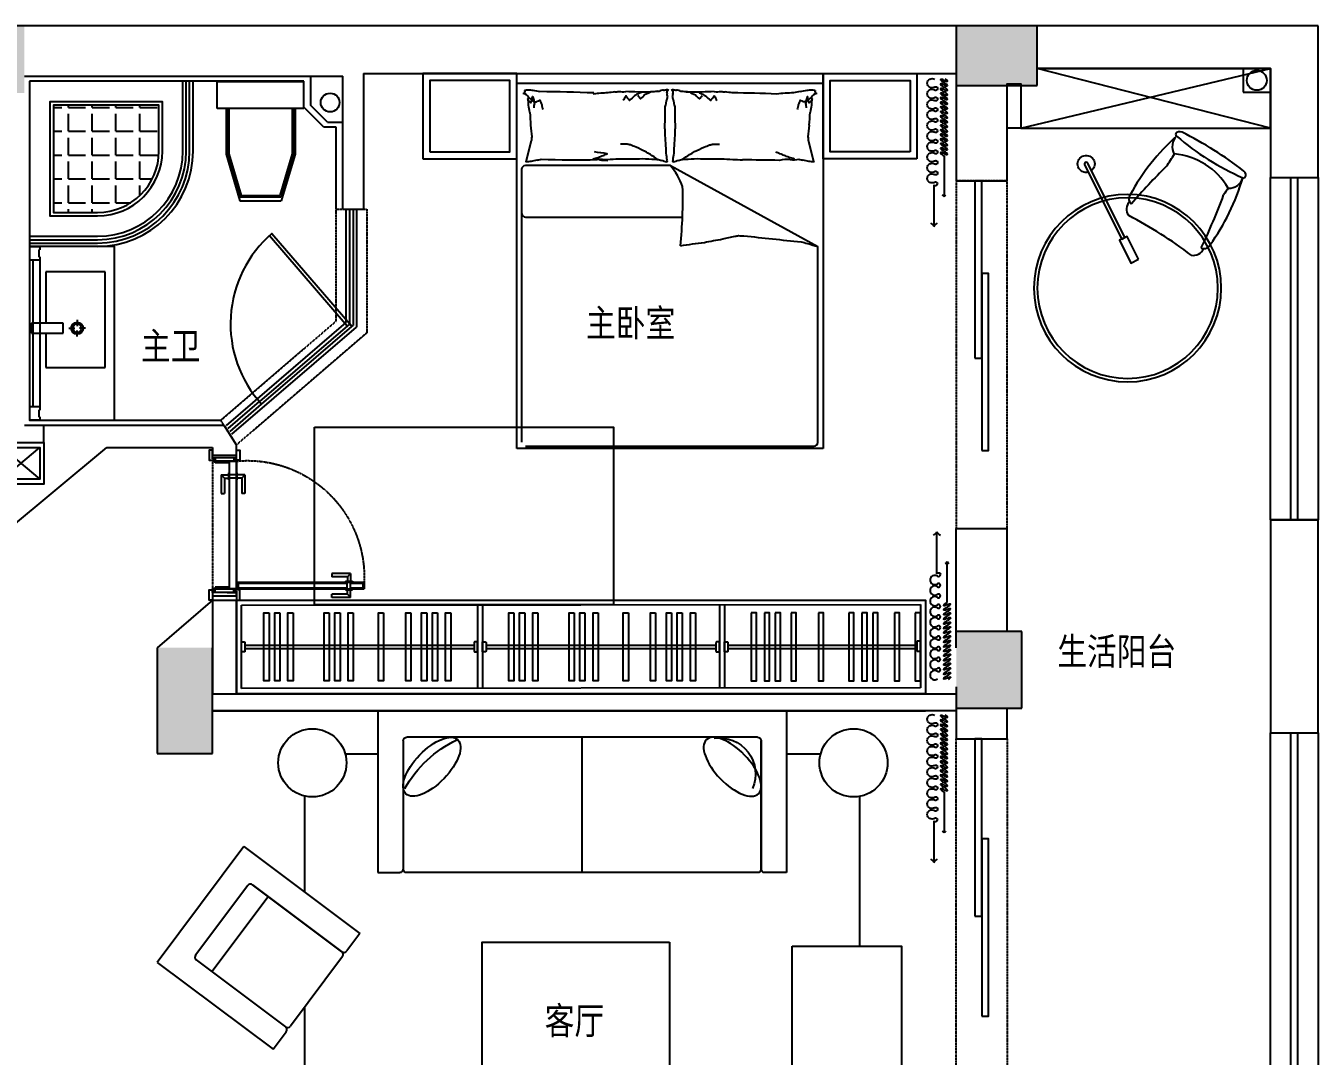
# Model space of a CAD drawing. Header units: millimetres. Extents: x 84840 to 206424, y -288515 to -124389.
# Drawn here: x 99320 to 106906, y -130436 to -124389 of the extents above; entities that cross this region are included whole.
import ezdxf
from ezdxf.lldxf.tags import DXFTag

# ---------------------------------------------------------------- set-up
doc = ezdxf.new("R2010")
doc.units = ezdxf.units.MM
doc.linetypes.add('DASHED2', pattern=[0.375, 0.25, -0.125])
doc.linetypes.add('HIDDEN', pattern=[0.375, 0.25, -0.125])
for name, color, linetype in [('8', 8, 'Continuous'), ('C-门套', 16, 'Continuous'), ('F-地坪3(地台)', 6, 'Continuous'), ('P-原墙线', 7, 'Continuous'), ('P-固定家具1(到顶)', 3, 'Continuous'), ('P-固定家具2(不到顶)', 2, 'Continuous'), ('P-完成面', 1, 'Continuous'), ('P-文字', 3, 'Continuous'), ('P-新墙线', 4, 'Continuous'), ('P-洁具', 3, 'Continuous'), ('P-活动家具', 3, 'Continuous'), ('P-窗', 3, 'Continuous'), ('P-门', 1, 'Continuous'), ('P-门套', 1, 'Continuous')]:
    doc.layers.add(name, color=color, linetype=linetype)
doc.styles.add('H1', font='SimSun.ttf')
tags = doc.linetypes.add('ACAD_ISO03W100', pattern=[30, 12, -18]).pattern_tags.tags
tags[6:7] = [DXFTag(74, 4), DXFTag(75, 0), DXFTag(340, '0'), DXFTag(46, 1.0), DXFTag(50, 0.0), DXFTag(44, 0.0), DXFTag(45, 0.0)]
tags[4:5] = [DXFTag(74, 4), DXFTag(75, 0), DXFTag(340, '0'), DXFTag(46, 1.0), DXFTag(50, 0.0), DXFTag(44, 0.0), DXFTag(45, 0.0)]

# ---------------------------------------------------------------- blocks, each defined once
blk = doc.blocks.new('A$C7EE014FC')
at = {"color": 252, "ltscale": 3}
for centre, radius, start, end in [((785.8, 1646.4), 679.6, 118.97694, 154.84408), ((371.4, 395.3), 212.6, 171.81466, 293.5953)]:
    blk.add_arc(centre, radius, start, end, dxfattribs=at)
at = {"color": 252, "ltscale": 3, "extrusion": (0, 0, -1)}
blk.add_ellipse((328.8, 2082.6), major_axis=(-158.5, -152.9), ratio=0.45088, start_param=-1.570796, end_param=4.712389, dxfattribs=at)
at = {"color": 252, "ltscale": 3}
blk.add_ellipse((328.8, 318.3), major_axis=(-158.5, 152.9), ratio=0.45088, start_param=-1.570796, end_param=4.712389, dxfattribs=at)
at = {"layer": 'P-活动家具'}
for p, q in [((0, 2400), (950.1, 2400)), ((0, 0), (0, 2400)), ((950.1, 2400), (950.1, 2271)), ((154.7, 170), (154.7, 2230)), ((175.2, 2250.5), (929.6, 2250.5)), ((950.1, 170), (950.1, 2230)), ((950.1, 1200), (154.7, 1200)), ((929.6, 149.5), (175.2, 149.5)), ((175.2, 149.5), (929.6, 149.5)), ((950.1, 0), (950.1, 129)), ((0, 0), (950.1, 0))]:
    blk.add_line(p, q, dxfattribs=at)
for centre, start, end in [((175.2, 2230), 90, 180.00317), ((929.6, 2271), 270, 0), ((929.6, 2230), 0, 90), ((175.2, 170), 179.99683, 270), ((929.6, 170), 270, 0), ((929.6, 129), 0, 90)]:
    blk.add_arc(centre, 20.5, start, end, dxfattribs=at)
blk = doc.blocks.new('A$C0F331B38')
at = {"layer": 'P-活动家具'}
for p, q in [((0, 850), (0, 721)), ((850.1, 850), (0, 850)), ((850.1, 0), (850.1, 850)), ((674.9, 700.5), (20.5, 700.5)), ((561.4, 700.5), (561.4, 149.5)), ((0, 170), (0, 680)), ((695.4, 170), (695.4, 680)), ((0, 0), (0, 129)), ((20.5, 149.5), (674.9, 149.5)), ((674.9, 149.5), (20.5, 149.5)), ((850.1, 0), (0, 0))]:
    blk.add_line(p, q, dxfattribs=at)
for centre, start, end in [((20.5, 721), 180, 270), ((20.5, 680), 90, 180), ((674.9, 680), 359.99683, 90), ((20.5, 170), 180, 270), ((674.9, 170), 270, 0.00317), ((20.5, 129), 90, 180)]:
    blk.add_arc(centre, 20.5, start, end, dxfattribs=at)
blk = doc.blocks.new('A$C22EE4B40')
at = {"layer": 'P-新墙线', "color": 252}
for points in [[(631.5, 234.9), (0, 234.9), (0, 3491.3), (1302.1, 3491.3)], [(1975.8, 3491.3), (2539.8, 3491.3)], [(2788.3, 3254.3), (2788.3, 3063.1)], [(2788.3, 663.1), (2788.3, 462.8)], [(809.4, 234.9), (631.5, 234.9)], [(2537.9, 234.9), (1659.4, 234.9)]]:
    blk.add_lwpolyline(points, dxfattribs=at)
at = {"layer": 'P-活动家具'}
for points in [[(1681.7, 1350.3), (731.7, 1350.3), (731.7, 2450.3), (1681.7, 2450.3)], [(1659.4, 629.8), (1659.4, -10.7), (809.4, -10.7), (809.4, 629.8)]]:
    blk.add_lwpolyline(points, close=True, dxfattribs=at)
for centre in [(2734.8, 3447), (2734.8, 270.1)]:
    blk.add_circle(centre, 200, dxfattribs=at)
at = {"rotation": 53.1708397505404}
blk.add_blockref('A$C0F331B38', (1733.7, 3168.1), dxfattribs=at)
at = {"layer": 'P-活动家具', "extrusion": (0, 0, -1), "zscale": -1}
blk.add_blockref('A$C7EE014FC', (-3040.4, 663.1), dxfattribs=at)
blk = doc.blocks.new('A$C3A1E34E2')
at = {"color": 0, "linetype": 'ByBlock'}
for p, q in [((899, 122), (1232, 122)), ((657, 37, 0), (1001, 37, 0))]:
    blk.add_line(p, q, dxfattribs=at)
for centre, start, end in [((1017, 69, 0), 206.8177, 243.0269), ((1017, 5, 0), 116.9731, 153.1823)]:
    blk.add_arc(centre, 36.1, start, end, dxfattribs=at)
for centre, major_axis, start_param, end_param in [((48, 140), (-27.4, 27.4), -0.785341, 1.400999), ((48, 140), (-27.4, 27.4), 3.311504, 5.497844), ((93, 108), (-11, 11), 0.169911, 4.542591), ((137, 140), (27.4, 27.4), 0.785455, 2.971795), ((137, 140), (27.4, 27.4), 4.8823, 7.06864), ((181, 108), (11, 11), 1.740708, 6.113388), ((226, 140), (-27.4, 27.4), -0.785341, 1.400999), ((226, 140), (27.4, 27.4), 4.8823, 7.06864), ((270, 108), (-11, 11), 0.169911, 4.542591), ((314, 140), (27.4, 27.4), 0.785341, 2.971681), ((314, 140), (27.4, 27.4), 4.882187, 7.068527), ((359, 108), (11, 11), 1.740594, 6.113274), ((403, 140), (27.4, 27.4), 0.785341, 2.971681), ((403, 140), (27.4, 27.4), 4.882187, 7.068527), ((447, 108), (-11, 11), 0.169798, 2.356194), ((447, 108), (11, 11), 3.927048, 6.113388), ((492, 140), (-27.4, 27.4), -0.785341, 1.400999), ((492, 140), (-27.4, 27.4), 3.311504, 5.497844), ((536, 108), (-11, 11), 0.169911, 4.542591), ((580, 140), (27.4, 27.4), 0.785455, 2.971795), ((580, 140), (27.4, 27.4), 4.8823, 7.06864), ((625, 108), (11, 11), 1.740708, 6.113388), ((669, 140), (-27.4, 27.4), -0.785341, 1.400999), ((669, 140), (27.4, 27.4), 4.8823, 7.06864), ((713, 108), (-11, 11), 0.169911, 4.542591), ((758, 140), (27.4, 27.4), 0.785341, 2.971681), ((758, 140), (27.4, 27.4), 4.882187, 7.068527), ((802, 108), (11, 11), 1.740594, 6.113274), ((846, 140), (27.4, 27.4), 0.785341, 2.971681), ((846, 140), (27.4, 27.4), 4.882187, 7.068527), ((891, 108), (-11, 11), 0.169798, 2.356194), ((1280, 181), (46.9, 46.9), 2.824252, 3.456222), ((1280, 63), (-46.9, 46.9), -0.314629, 0.31734)]:
    blk.add_ellipse(centre, major_axis=major_axis, ratio=1, start_param=start_param, end_param=end_param, dxfattribs=at)
at = {"color": 0, "linetype": 'ByBlock', "extrusion": (0, 0, -1)}
blk.add_ellipse((891, 108), major_axis=(13.9, 8.4), ratio=0.942431, start_param=-0.491972, end_param=2.091434, dxfattribs=at)
at = {"color": 0, "extrusion": (0, 0, -1)}
for centre, start_param, end_param in [((15, 37, 0), 1.716714, 4.546394), ((34, 37, 0), -1.424879, 1.716714), ((53, 37, 0), 1.716714, 4.858306), ((72, 37, 0), -1.424879, 1.716714), ((91, 37, 0), 1.716714, 4.858306), ((111, 37, 0), -1.424879, 1.716714), ((130, 37, 0), 1.716714, 4.858306), ((149, 37, 0), -1.424879, 1.716714), ((168, 37, 0), 1.716714, 4.858306), ((187, 37, 0), -1.424879, 1.716714), ((206, 37, 0), 1.716714, 4.858306), ((226, 37, 0), -1.424879, 1.716714), ((245, 37, 0), 1.716714, 4.858306), ((264, 37, 0), -1.424879, 1.716714), ((283, 37, 0), 1.716714, 4.858306), ((302, 37, 0), -1.424879, 1.716714), ((322, 37, 0), 1.716714, 4.858306), ((341, 37, 0), -1.424879, 1.716714), ((360, 37, 0), 1.716714, 4.858306), ((379, 37, 0), -1.424879, 1.716714), ((398, 37, 0), 1.716714, 4.858306), ((418, 37, 0), -1.424879, 1.716714), ((437, 37, 0), 1.716714, 4.858306), ((456, 37, 0), -1.424879, 1.716714), ((475, 37, 0), 1.716714, 4.858306), ((494, 37, 0), -1.424879, 1.716714), ((514, 37, 0), 1.716714, 4.858306), ((533, 37, 0), -1.424879, 1.716714), ((552, 37, 0), 1.716714, 4.858306), ((571, 37, 0), -1.424879, 1.716714), ((590, 37, 0), 1.716714, 4.858306), ((610, 37, 0), -1.424879, 1.716714), ((629, 37, 0), 1.716714, 4.858306), ((648, 37, 0), -1.424879, 1.716714)]:
    blk.add_ellipse(centre, major_axis=(-16.5, 28.6), ratio=0.254545, start_param=start_param, end_param=end_param, dxfattribs=at)
blk = doc.blocks.new('A$C224B1EEF')
at = {"color": 252}
for p, q in [((59.8, 427.4), (134.4, 679.4)), ((68.5, 426.1), (140.9, 670.6)), ((373, 679.4), (134.4, 679.4)), ((366.5, 670.6), (140.9, 670.6)), ((438.8, 426.1), (366.5, 670.6)), ((447.5, 427.4), (373, 679.4)), ((59.8, 160), (59.8, 427.4)), ((68.5, 160), (68.5, 426.1)), ((438.8, 160), (438.8, 426.1)), ((447.5, 160), (447.5, 427.4))]:
    blk.add_line(p, q, dxfattribs=at)
at = {"layer": '8'}
for p, q in [((0, 160), (507.4, 160)), ((0, 160), (0, 1)), ((0, 160), (0, 1)), ((507.4, 160), (507.4, 1)), ((507.4, 160), (507.4, 1)), ((507.4, 1), (0, 1))]:
    blk.add_line(p, q, dxfattribs=at)
at = {"layer": 'P-固定家具2(不到顶)', "color": 3}
for p, q in [((51.1, 428.7), (131.7, 701.1)), ((375.6, 701.1), (131.7, 701.1)), ((456.2, 428.7), (375.6, 701.1)), ((51.1, 160), (51.1, 428.7)), ((456.2, 160), (456.2, 428.7))]:
    blk.add_line(p, q, dxfattribs=at)
blk = doc.blocks.new('做成ACAD TuKuai0334')
at = {"ltscale": 0.1}
blk.add_lwpolyline([(-561.5, 302.8), (-426.8, 236.8), (-448.8, 191.9), (-583.5, 257.9)], close=True, dxfattribs=at)
blk.add_lwpolyline([(-433.4, 223.4), (4.4, 9, -1), (-4.4, -9), (-442.2, 205.4)], format="xyb", close=True, dxfattribs=at)
blk.add_arc((0, 0), 50, 165.44738, 142.37346, dxfattribs=at)
blk = doc.blocks.new('A$C46D34C97')
at = {"layer": 'P-活动家具'}
blk.add_circle((550, 550), 550, dxfattribs=at)
at = {"layer": 'P-活动家具', "color": 252}
blk.add_circle((550, 550), 530, dxfattribs=at)
at = {"layer": 'P-活动家具', "extrusion": (-3.63023e-16, 2.76781e-16, -1)}
for centre, major_axis, start_param, end_param in [((1036.9, 1361), (-6.73, 6.73), 4.573679, 6.061226), ((1049.3, 1346), (-20.3, 20.3), 6.272135, 7.768104), ((-273.3, -277.1), (-1617.4, 1374.5), 1.550382, 1.752631), ((1664.7, 216.2), (-994.3, 840.3), 0.021596, 0.360844), ((1070.8, 1280.2), (-58.9, 58.9), 5.207152, 6.572082), ((2280.8, 2279.2), (-1189.8, 1001.7), 4.649527, 4.945795), ((3013.8, -1925.6), (-2658, 2658), 0.117026, 0.206621), ((488, 1698.7), (-473.6, 473.6), 3.077462, 3.14993), ((488, 1698.7), (-473.6, 473.6), 3.077462, 3.14993), ((869.8, 868.7), (-287.2, 287.2), 1.088485, 2.044585), ((713.8, 1048.9), (-27, 27), 5.179428, 6.355186), ((1349, 1046.5), (-20.3, 20.3), 1.65498, 3.150948), ((715.2, 983.3), (-46.3, 46.3), 5.075891, 6.45545), ((689.6, 1035.5), (-8.59, 8.59), 4.369902, 5.615979), ((218, 1661), (-998.3, 835.3), 2.951906, 3.29117), ((2639.4, -411.8), (1394, 1394), 4.676754, 4.720313), ((2639.4, -411.8), (1394, 1394), 4.676754, 4.720313), ((1284.2, 1072.3), (-59.3, 59.3), 2.900344, 4.264281), ((1364.2, 1035.2), (-7.36, 7.36), 3.430198, 4.849571), ((-890.8, -909.4), (-1854.2, 1560.2), 1.56328, 1.742544), ((-1385.7, 2499.7), (-2136, 2136), 2.901951, 3.001897), ((1051.6, 711.4), (-27.2, 27.2), 3.070293, 4.127567), ((989.8, 711.1), (-46.5, 46.5), 2.96034, 4.340179), ((1044.8, 697.4), (-16.7, 16.7), 3.964784, 4.786085)]:
    blk.add_ellipse(centre, major_axis=major_axis, ratio=1, start_param=start_param, end_param=end_param, dxfattribs=at)
at = {"layer": 'P-活动家具', "rotation": 12.44499721410939}
blk.add_blockref('做成ACAD TuKuai0334', (1314.7, 475.1), dxfattribs=at)
blk = doc.blocks.new('A$C404574AA')
at = {"layer": 'P-门'}
for p, q in [((650.6, 803, 233.2), (650.6, 784, 233.2)), ((760.1, 803, 233.2), (650.6, 803, 233.2)), ((741.1, 784, 233.2), (650.6, 784, 233.2)), ((741.1, 784, 233.2), (760.1, 803, 233.2)), ((741.1, 784, 233.2), (741.1, 758, 233.2)), ((760.1, 803, 233.2), (760.1, 758, 233.2)), ((90, 753, 233.2), (840, 753, 233.2)), ((90, 713, 233.2), (90, 753, 233.2)), ((90, 713, 233.2), (840, 713, 233.2)), ((730.6, 758, 233.2), (730.6, 753, 233.2)), ((730.6, 758, 233.2), (770.6, 758, 233.2)), ((730.6, 708, 233.2), (730.6, 713, 233.2)), ((730.6, 708, 233.2), (770.6, 708, 233.2)), ((740.8, 753, 233.2), (740.8, 713, 233.2)), ((741.1, 682, 233.2), (741.1, 708, 233.2)), ((760.1, 663, 233.2), (760.1, 708, 233.2)), ((760.3, 753, 233.2), (760.3, 713, 233.2)), ((770.6, 758, 233.2), (770.6, 753, 233.2)), ((770.6, 708, 233.2), (770.6, 713, 233.2)), ((840, 713, 233.2), (840, 753, 233.2)), ((741.1, 682, 233.2), (650.6, 682, 233.2)), ((650.6, 663, 233.2), (650.6, 682, 233.2)), ((760.1, 663, 233.2), (650.6, 663, 233.2)), ((741.1, 682, 233.2), (760.1, 663, 233.2))]:
    blk.add_line(p, q, dxfattribs=at)
at = {"layer": 'P-门', "color": 252, "linetype": 'ACAD_ISO03W100', "ltscale": 0.001}
for p, q in [((50, 753, 233.2), (50, 3, 233.2)), ((50, 753, 233.2), (90, 753, 233.2)), ((90, 753, 233.2), (90, 3, 233.2)), ((90, 3, 233.2), (90, 743, 233.2)), ((0, 82.9, 233.2), (0, 192.4, 233.2)), ((0, 192.4, 233.2), (19, 192.4, 233.2)), ((19, 101.9, 233.2), (19, 192.4, 233.2)), ((140, 192.4, 233.2), (121, 192.4, 233.2)), ((121, 101.9, 233.2), (121, 192.4, 233.2)), ((140, 82.9, 233.2), (140, 192.4, 233.2)), ((19, 101.9, 233.2), (0, 82.9, 233.2)), ((0, 82.9, 233.2), (45, 82.9, 233.2)), ((19, 101.9, 233.2), (45, 101.9, 233.2)), ((45, 112.4, 233.2), (45, 72.4, 233.2)), ((45, 112.4, 233.2), (50, 112.4, 233.2)), ((90, 102.2, 233.2), (50, 102.2, 233.2)), ((90, 82.7, 233.2), (50, 82.7, 233.2)), ((95, 112.4, 233.2), (90, 112.4, 233.2)), ((95, 112.4, 233.2), (95, 72.4, 233.2)), ((121, 101.9, 233.2), (95, 101.9, 233.2)), ((140, 82.9, 233.2), (95, 82.9, 233.2)), ((121, 101.9, 233.2), (140, 82.9, 233.2)), ((45, 72.4, 233.2), (50, 72.4, 233.2)), ((50, 3, 233.2), (90, 3, 233.2)), ((95, 72.4, 233.2), (90, 72.4, 233.2))]:
    blk.add_line(p, q, dxfattribs=at)
at = {"layer": 'P-门', "color": 252}
for p, q in [((100, 713, 233.2), (100, 753, 233.2)), ((100, 747, 233.2), (740.8, 747, 233.2)), ((100, 719, 233.2), (740.8, 719, 233.2)), ((760.3, 747, 233.2), (832, 747, 233.2)), ((760.3, 719, 233.2), (832, 719, 233.2)), ((832, 713, 233.2), (832, 753, 233.2))]:
    blk.add_line(p, q, dxfattribs=at)
at = {"layer": 'P-门', "color": 252, "linetype": 'DASHED2'}
blk.add_arc((154.7, 685.8, 233.2), 685.8, 264.58541, 2.27588, dxfattribs=at)
blk = doc.blocks.new('A$C00294823')
at = {"layer": 'F-地坪3(地台)'}
h = blk.add_hatch(dxfattribs=at)
h.set_pattern_fill('ANGLE', color=252, scale=20, style=0)
h.set_pattern_definition([(0, (-202880.95, 50874.42), (0, 139.7), [101.6, -38.1]), (90, (-202880.95, 50874.42), (-139.7, 9e-15), [101.6, -38.1])])
h.paths.add_polyline_path([(6475, 10650), (6475, 10020), (6735, 10020, 0.414214), (7095, 10380), (7095, 10650)])
at = {"layer": 'P-原墙线'}
h = blk.add_hatch(color=8, dxfattribs=at)
h.paths.add_polyline_path([(12250, 11115), (11775, 11115), (11775, 10765), (12250, 10765)])
h.paths.add_polyline_path([(6305, 11115), (6025, 11115), (6025, 10720), (6305, 10720), (6305, 10820)])
blk.add_hatch(color=8, dxfattribs=at).paths.add_polyline_path([(12160, 7110), (12160, 7560), (11775, 7560), (11775, 7465), (11775, 7235), (11775, 7110)])
h = blk.add_hatch(color=8, dxfattribs=at)
h.paths.add_polyline_path([(4325, 6845), (4325, 6975), (4325, 7165), (3905, 7165), (3905, 7065), (3905, 6845)])
h.paths.add_polyline_path([(7085, 6845), (7410, 6845), (7410, 7465), (7085, 7465)])
at = {"layer": 'C-门套', "linetype": 'HIDDEN'}
for points in [[(11775, 8165), (12075, 8165), (12075, 10205), (11775, 10205)], [(11775, 6930), (12075, 6930), (12075, 4910), (11775, 4910)]]:
    blk.add_lwpolyline(points, close=True, dxfattribs=at)
blk.add_lwpolyline([(8314.8, 10040), (8314.8, 9313.1), (7549.8, 8654.7), (7458, 8800), (8134.8, 9382.5), (8134.8, 10040), (8314.8, 10040)], dxfattribs=at)
at = {"layer": 'C-门套', "linetype": 'HIDDEN', "elevation": 116.6}
blk.add_lwpolyline([(7410, 8560), (7410, 7810), (7550, 7810), (7550, 8560)], close=True, dxfattribs=at)
at = {"layer": 'F-地坪3(地台)'}
for p, q in [((7235, 10380), (7235, 10790)), ((7295, 10380), (7295, 10790)), ((8194.8, 9374.8), (8194.8, 10040)), ((8254.8, 10040), (8254.8, 9347.3)), ((6335, 9880), (6735, 9880)), ((6735, 9820), (6335, 9820)), ((7490.6, 8768.7), (8194.8, 9374.8)), ((7523, 8717.5), (8255, 9347.4))]:
    blk.add_line(p, q, dxfattribs=at)
at = {"layer": 'F-地坪3(地台)', "color": 252}
for points in [[(7115, 10380), (7115, 10670), (6455, 10670), (6455, 10000), (6735, 10000)], [(7095, 10380), (7095, 10650), (6475, 10650), (6475, 10020), (6735, 10020)]]:
    blk.add_lwpolyline(points, dxfattribs=at)
at = {"layer": 'F-地坪3(地台)'}
for radius in [500, 560]:
    blk.add_arc((6735, 10380), radius, 270, 0, dxfattribs=at)
at = {"layer": 'F-地坪3(地台)', "color": 252}
for radius in [380, 360]:
    blk.add_arc((6735, 10380), radius, 270, 0, dxfattribs=at)
at = {"layer": 'P-原墙线'}
for p, q in [((13900, 11115), (6025, 11115)), ((11775, 11115), (11775, 10205)), ((12250, 10765), (12250, 11115)), ((13900, 10225), (13900, 11115)), ((12250, 10865), (13620, 10865)), ((13460, 10865), (13460, 10725)), ((13620, 10865), (13620, 10225)), ((6305, 10820), (8175, 10820)), ((8175, 10040), (8175, 10820)), ((8295, 10835), (11775, 10835)), ((8295, 10835), (8295, 10040)), ((11775, 10765), (12250, 10765)), ((12075, 10205), (12075, 10765)), ((13460, 10725), (13620, 10725)), ((11775, 10205), (12075, 10205)), ((13620, 10225), (13900, 10225)), ((8175, 10040), (8295, 10040)), ((13620, 8215), (13900, 8215)), ((13620, 8215), (13620, 6965)), ((13900, 6965), (13900, 8215)), ((11775, 7465), (11775, 8165)), ((11775, 8165), (12075, 8165)), ((12075, 7560), (12075, 8165)), ((12160, 7560), (11775, 7560)), ((12160, 7110), (12160, 7560)), ((7085, 7465), (7085, 6845)), ((7410, 6845), (7410, 7465)), ((11595, 7465), (11595, 7235)), ((11775, 7235), (11775, 6930)), ((11775, 7110), (12160, 7110)), ((12075, 6930), (12075, 7110)), ((11775, 6930), (12075, 6930)), ((13620, 6965), (13900, 6965)), ((7085, 6845), (7410, 6845))]:
    blk.add_line(p, q, dxfattribs=at)
for centre, radius in [((13540, 10795), 58.4), ((8100, 10665), 55)]:
    blk.add_circle(centre, radius, dxfattribs=at)
at = {"layer": 'P-固定家具1(到顶)', "color": 252}
for p, q in [((12155, 10515), (13620, 10865)), ((13620, 10515), (12250, 10865)), ((7579.8, 7715), (11565, 7719.1, 210.9)), ((7579.8, 7225), (7579.8, 7715)), ((8965, 7716.4), (8965, 7225)), ((8995, 7716.4), (8995, 7225)), ((10385, 7715), (10385, 7225)), ((10415, 7715), (10415, 7225)), ((11565, 7719.1, 210.9), (11565, 7229.1, 210.9)), ((7599.8, 7480), (8945, 7480)), ((7599.8, 7460), (8945, 7460)), ((9015, 7480), (10365, 7480)), ((9015, 7460), (10365, 7460)), ((10435, 7480), (11545, 7480, -112.4)), ((10435, 7460), (11545, 7460, -112.4)), ((11565, 7229.1, 210.9), (7579.8, 7225))]:
    blk.add_line(p, q, dxfattribs=at)
at = {"layer": 'P-固定家具1(到顶)'}
blk.add_lwpolyline([(12155, 10515), (13620, 10515), (13620, 10865), (12250, 10865)], dxfattribs=at)
for points in [[(12155, 10515), (12075, 10515), (12075, 10775), (12155, 10775)], [(7549.8, 7745), (11595, 7745), (11595, 7195), (7549.8, 7195)]]:
    blk.add_lwpolyline(points, close=True, dxfattribs=at)
at = {"layer": 'P-固定家具1(到顶)', "color": 252}
for points in [[(7741.5, 7670), (7741.5, 7270), (7711.5, 7270), (7711.5, 7670)], [(7804.8, 7670), (7804.8, 7270), (7774.8, 7270), (7774.8, 7670)], [(7882.5, 7670), (7882.5, 7270), (7852.5, 7270), (7852.5, 7670)], [(8094.9, 7670), (8094.9, 7270), (8064.9, 7270), (8064.9, 7670)], [(8158.2, 7670), (8158.2, 7270), (8128.2, 7270), (8128.2, 7670)], [(8235.9, 7670), (8235.9, 7270), (8205.9, 7270), (8205.9, 7670)], [(8413.3, 7670), (8413.3, 7270), (8383.3, 7270), (8383.3, 7670)], [(8573.4, 7670), (8573.4, 7270), (8543.4, 7270), (8543.4, 7670)], [(8666.7, 7670), (8666.7, 7270), (8636.7, 7270), (8636.7, 7670)], [(8730, 7670), (8730, 7270), (8700, 7270), (8700, 7670)], [(8807.7, 7670), (8807.7, 7270), (8777.7, 7270), (8777.7, 7670)], [(9178.8, 7670), (9178.8, 7270), (9148.8, 7270), (9148.8, 7670)], [(9242.2, 7670), (9242.2, 7270), (9212.2, 7270), (9212.2, 7670)], [(9319.8, 7670), (9319.8, 7270), (9289.8, 7270), (9289.8, 7670)], [(9532.2, 7670), (9532.2, 7270), (9502.2, 7270), (9502.2, 7670)], [(9595.6, 7670), (9595.6, 7270), (9565.6, 7270), (9565.6, 7670)], [(9673.2, 7670), (9673.2, 7270), (9643.2, 7270), (9643.2, 7670)], [(9850.6, 7670), (9850.6, 7270), (9820.6, 7270), (9820.6, 7670)], [(10010.7, 7670), (10010.7, 7270), (9980.7, 7270), (9980.7, 7670)], [(10104, 7670), (10104, 7270), (10074, 7270), (10074, 7670)], [(10167.4, 7670), (10167.4, 7270), (10137.4, 7270), (10137.4, 7670)], [(10245, 7670), (10245, 7270), (10215, 7270), (10215, 7670)], [(10572.3, 7670), (10572.3, 7270), (10602.3, 7270), (10602.3, 7670)], [(10650, 7670), (10650, 7270), (10680, 7270), (10680, 7670)], [(10713.3, 7670), (10713.3, 7270), (10743.3, 7270), (10743.3, 7670)], [(10806.6, 7670), (10806.6, 7270), (10836.6, 7270), (10836.6, 7670)], [(10966.7, 7670), (10966.7, 7270), (10996.7, 7270), (10996.7, 7670)], [(11144.1, 7670), (11144.1, 7270), (11174.1, 7270), (11174.1, 7670)], [(11221.8, 7670), (11221.8, 7270), (11251.8, 7270), (11251.8, 7670)], [(11285.1, 7670), (11285.1, 7270), (11315.1, 7270), (11315.1, 7670)], [(11412.1, 7670), (11412.1, 7270), (11442.1, 7270), (11442.1, 7670)]]:
    blk.add_lwpolyline(points, close=True, dxfattribs=at)
at = {"layer": 'P-固定家具1(到顶)', "color": 252, "elevation": 112.4}
blk.add_lwpolyline([(11535, 7670), (11535, 7270), (11565, 7270), (11565, 7670)], close=True, dxfattribs=at)
at = {"layer": 'P-固定家具1(到顶)', "color": 252}
for points in [[(7579.8, 7500), (7594.8, 7500, -0.414214), (7599.8, 7495), (7599.8, 7445, -0.414214), (7594.8, 7440), (7579.8, 7440)], [(8965, 7500), (8950, 7500, 0.414214), (8945, 7495), (8945, 7445, 0.414214), (8950, 7440), (8965, 7440)], [(8965, 7500), (8950, 7500, 0.414214), (8945, 7495), (8945, 7445, 0.414214), (8950, 7440), (8965, 7440)], [(8995, 7500), (9010, 7500, -0.414214), (9015, 7495), (9015, 7445, -0.414214), (9010, 7440), (8995, 7440)], [(8995, 7500), (9010, 7500, -0.414214), (9015, 7495), (9015, 7445, -0.414214), (9010, 7440), (8995, 7440)], [(10385, 7500), (10370, 7500, 0.414214), (10365, 7495), (10365, 7445, 0.414214), (10370, 7440), (10385, 7440)], [(10385, 7500), (10370, 7500, 0.414214), (10365, 7495), (10365, 7445, 0.414214), (10370, 7440), (10385, 7440)], [(10415, 7500), (10430, 7500, -0.414214), (10435, 7495), (10435, 7445, -0.414214), (10430, 7440), (10415, 7440)], [(10415, 7500), (10430, 7500, -0.414214), (10435, 7495), (10435, 7445, -0.414214), (10430, 7440), (10415, 7440)], [(11565, 7504.1), (11550, 7504.1, 0.414214), (11545, 7499.1), (11545, 7449.1, 0.414214), (11550, 7444.1), (11565, 7444.1)]]:
    blk.add_lwpolyline(points, format="xyb", close=True, dxfattribs=at)
at = {"layer": 'P-固定家具2(不到顶)'}
for p, q in [((7255, 10380), (7255, 10790)), ((7275, 10380), (7275, 10790)), ((8214.8, 9365.6), (8214.8, 10040)), ((8234.8, 10040), (8234.8, 9356.4)), ((6335, 9860), (6735, 9860)), ((6335, 9860), (6735, 9860)), ((6335, 9840), (6735, 9840)), ((8215, 9365.8), (8228, 9350.6)), ((8228, 9350.6), (8234.8, 9356.4)), ((7501.4, 8751.6), (7684.4, 8909.2)), ((7512.2, 8734.5), (7697.5, 8894)), ((7684.4, 8909.2), (7697.5, 8894))]:
    blk.add_line(p, q, dxfattribs=at)
at = {"layer": 'P-固定家具2(不到顶)', "color": 8}
for points in [[(8199.8, 9352.7), (7743.2, 9883.3), (7758.4, 9896.4), (8215, 9365.8)], [(8228, 9350.6), (8215, 9365.8), (7684.4, 8909.2), (7697.5, 8894), (8228, 9350.6)], [(8215, 9365.8), (8214.8, 9365.6)]]:
    blk.add_lwpolyline(points, dxfattribs=at)
at = {"layer": 'P-固定家具2(不到顶)'}
for radius in [520, 540]:
    blk.add_arc((6735, 10380), radius, 270, 0, dxfattribs=at)
at = {"layer": 'P-固定家具2(不到顶)', "color": 8}
blk.add_arc((8215, 9365.8), 700, 130.71582, 222.35307, dxfattribs=at)
at = {"layer": 'P-完成面'}
for p, q in [((7945, 10790), (6335, 10790)), ((6335, 10790), (6335, 8800)), ((7945, 10637.6), (7945, 10790)), ((8062.6, 10520), (7945, 10637.6)), ((8135, 10520), (8062.6, 10520)), ((8135, 10040), (8135, 10520)), ((6335, 8800), (7458.2, 8800)), ((6175, 8640), (6395, 8454.7)), ((6175, 8454.7), (6395, 8640))]:
    blk.add_line(p, q, dxfattribs=at)
blk.add_lwpolyline([(6175, 8640), (6395, 8640), (6395, 8454.7), (6175, 8454.7)], dxfattribs=at)
at = {"layer": 'P-新墙线'}
for p, q in [((7985, 10820), (7985, 10650)), ((8085, 10550), (7985, 10650)), ((8085, 10550), (8175, 10550)), ((7476.9, 8770), (6305, 8770)), ((6420, 8670), (6420, 8770)), ((7476.9, 8770), (7549.8, 8654.7)), ((6194.9, 8145), (6789.4, 8640)), ((6789.4, 8640), (7409.8, 8640))]:
    blk.add_line(p, q, dxfattribs=at)
at = {"layer": 'P-新墙线', "linetype": 'ByBlock', "ltscale": 3}
for p, q in [((7410, 7745), (7085, 7465)), ((7410, 7745), (7549.8, 7745)), ((7410, 7745), (7410, 7195)), ((7549.8, 7745), (7549.8, 7195)), ((7410, 7195), (11775, 7195)), ((11775, 7095), (7410, 7095))]:
    blk.add_line(p, q, dxfattribs=at)
at = {"layer": 'P-新墙线'}
blk.add_lwpolyline([(8008.8, 8759.3), (9763.9, 8759.3), (9763.9, 7717.1), (8008.8, 7717.1)], close=True, dxfattribs=at)
for points in [[(6200, 8670), (6420, 8670), (6420, 8424.7), (6200, 8424.7), (6200, 8317)], [(7409.8, 8640), (7409.8, 8595), (7549.8, 8595), (7549.8, 8654.7)], [(7410, 7095), (11595, 7095)]]:
    blk.add_lwpolyline(points, dxfattribs=at)
at = {"layer": 'P-洁具', "color": 252}
for p, q in [((6335, 9820), (6395, 9820)), ((6395, 9800), (6390, 9800)), ((6390, 9800), (6390, 9760)), ((6395, 9820), (6395, 9800)), ((6395, 9740), (6335, 9740)), ((6355, 9740), (6355, 8880)), ((6390, 9760), (6395, 9760)), ((6395, 9760), (6395, 9740)), ((6395, 9740), (6395, 8880)), ((6780, 9671.9), (6430, 9671.9)), ((6430, 9671.9), (6430, 9370.5)), ((6780, 9110), (6780, 9671.9)), ((6532.7, 9370.5), (6346.6, 9370.5)), ((6346.6, 9370.5), (6346.6, 9310.7)), ((6532.7, 9310.7), (6532.7, 9370.5)), ((6565.5, 9340.2), (6601.9, 9340.2)), ((6615, 9389.7), (6615, 9353.2)), ((6664.5, 9340.2), (6628.1, 9340.2)), ((6346.6, 9310.7), (6532.7, 9310.7)), ((6430, 9310.7), (6430, 9110)), ((6615, 9290.7), (6615, 9327.1)), ((6430, 9110), (6780, 9110)), ((6335, 8880), (6395, 8880)), ((6395, 8880), (6395, 8860)), ((6395, 8860), (6390, 8860)), ((6390, 8860), (6390, 8820)), ((6390, 8820), (6395, 8820)), ((6395, 8820), (6395, 8800)), ((6395, 8800), (6335, 8800))]:
    blk.add_line(p, q, dxfattribs=at)
at = {"layer": 'P-洁具', "color": 2}
blk.add_lwpolyline([(6835, 8800), (6835, 9820), (6335, 9820), (6335, 8800)], close=True, dxfattribs=at)
at = {"layer": 'P-洁具', "color": 252}
for radius in [35, 25]:
    blk.add_circle((6615, 9340.2), radius, dxfattribs=at)
at = {"layer": 'P-活动家具'}
for p, q in [((9195, 8635), (9195, 10835)), ((9195, 10835), (10995, 10835)), ((9195, 10779), (10995, 10779)), ((10995, 10835), (10995, 8635)), ((10995, 8635), (9195, 8635))]:
    blk.add_line(p, q, dxfattribs=at)
at = {"layer": 'P-活动家具', "color": 252}
for p, q in [((10995, 10779), (10995, 10303.9)), ((9258.3, 10350.2), (9281.2, 10442)), ((10931.7, 10350.2), (10908.8, 10442)), ((9249.9, 10316.9), (9258.3, 10350.2)), ((10940.1, 10316.9), (10931.7, 10350.2)), ((9223.7, 10272.2), (9223.7, 8670.7)), ((10098.9, 10294.4), (9245.9, 10294.4)), ((10098.9, 10294.4), (10963.4, 9819.5)), ((9245.9, 9991.5), (10167.5, 9991.5)), ((10963.4, 8670.7), (10963.4, 9819.5)), ((9245.9, 8648.5), (10941.2, 8648.5))]:
    blk.add_line(p, q, dxfattribs=at)
at = {"layer": 'P-活动家具'}
for points in [[(8645, 10335), (9195, 10335), (9195, 10835), (8645, 10835)], [(11545, 10335), (10995, 10335), (10995, 10835), (11545, 10835)]]:
    blk.add_lwpolyline(points, close=True, dxfattribs=at)
at = {"layer": 'P-活动家具', "color": 252}
for points in [[(8685, 10375), (9155, 10375), (9155, 10795), (8685, 10795)], [(11505, 10375), (11035, 10375), (11035, 10795), (11505, 10795)]]:
    blk.add_lwpolyline(points, close=True, dxfattribs=at)
for points in [[(9262.7, 10678.5, 0.05369), (9278.5, 10664.1, 0.030721), (9287.5, 10700.5, 0.015448), (9291.6, 10691, 0.013244), (9295.8, 10679.6, 0.082127), (9299.1, 10659.5, 0.064164), (9295.8, 10633.7)], [(9928, 10725.5, -0.027842), (9901.6, 10713.7, -0.048685), (9887.6, 10704.7, -0.023666), (9856.6, 10677.6, -0.028414), (9835.5, 10704.6, -0.046801), (9829.8, 10696.1, -0.023191), (9820.9, 10677.5)], [(10019.1, 10731.8, -0.088153), (9980.7, 10727.9, -0.088153), (9946.1, 10710.9, -0.077547), (9922, 10686.9, -0.104574), (9906.4, 10706.7)], [(10170.9, 10731.8, 0.088153), (10209.3, 10727.9, 0.088153), (10243.9, 10710.9, 0.077547), (10268, 10686.9, 0.104574), (10283.6, 10706.7)], [(10262, 10725.5, 0.027842), (10288.4, 10713.7, 0.048685), (10302.4, 10704.7, 0.023666), (10333.4, 10677.6, 0.028414), (10354.5, 10704.6, 0.046801), (10360.2, 10696.1, 0.023191), (10369.1, 10677.5)], [(10927.3, 10678.5, -0.05369), (10911.5, 10664.1, -0.030721), (10902.5, 10700.5, -0.015448), (10898.4, 10691, -0.013244), (10894.2, 10679.6, -0.082127), (10890.9, 10659.5, -0.064164), (10894.2, 10633.7)], [(9264.3, 10696.4, 0.077379), (9303, 10668.2, 0.121355), (9331.3, 10679.6, 0.047525), (9342.3, 10652.3, 0.047525), (9348, 10623.3)], [(10925.7, 10696.4, -0.077379), (10887, 10668.2, -0.121355), (10858.7, 10679.6, -0.047525), (10847.7, 10652.3, -0.047525), (10842, 10623.3)], [(10023.3, 10331.4, -0.016108), (9980, 10360.6, -0.024599), (9950.2, 10377.3, -0.009477), (9895.8, 10403.2, -0.015937), (9862.6, 10416.9, -0.072521), (9844.5, 10420.9, -0.033339), (9804.2, 10421.1)], [(10166.7, 10331.4, 0.016108), (10210, 10360.6, 0.024599), (10239.8, 10377.3, 0.009477), (10294.2, 10403.2, 0.015937), (10327.4, 10416.9, 0.072521), (10345.5, 10420.9, 0.033339), (10385.8, 10421.1)], [(9642.7, 10333.1, -0.009729), (9673.1, 10343.2, -0.009729), (9703, 10354.4, -0.007971), (9727.1, 10364.4, -0.002711), (9651, 10375.2)], [(10825, 10333.1, 0.009729), (10794.7, 10343.2, 0.009729), (10764.8, 10354.4, 0.007971), (10740.7, 10364.4, 0.007971), (10716.8, 10375.2)], [(10155.8, 9824.2, -0.007297), (10296.9, 9844, -0.009508), (10404.4, 9864, -0.006616), (10476.7, 9880, 0.023828), (10496.9, 9883.7, 0.052541), (10528.7, 9883.2, 0.004914), (10864.9, 9847.6, 0.013133), (10902.1, 9838.1, 0.007859), (10963.4, 9819.5)]]:
    blk.add_lwpolyline(points, format="xyb", dxfattribs=at)
for centre, radius, start, end in [((9230.6, 10731.5), 14.6, 281.27238, 26.58052), ((9230.6, 10679.3), 38, 26.58052, 85.59979), ((9243.7, 10838.5), 100.4, 270, 281.27238), ((9289.6, 10917.1), 179, 261.5628, 270), ((9381.4, 11064), 338.6, 254.25602, 261.5628), ((9044.5, -7351.4), 18082.7, 88.0898, 89.08966), ((9644.6, 10718.1), 4.11, 303.62062, 49.83043), ((9729.7, 10196.1), 525.1, 90.00391, 99.07304), ((9833.7, 10142.4), 588.1, 96.08669, 100.18988), ((9763.8, 10896.3), 169.3, 272.53858, 280.18988), ((9820.7, 11050.5), 321.9, 265.19815, 272.53858), ((9825.2, 9758.7), 970.2, 85.19815, 89.42426), ((9961.7, 9066.2), 1660.3, 89.42426, 91.90789), ((10062, 9818.2), 912, 91.90789, 95.25919), ((10062.2, 10678.2), 59.9, 95.25919, 120.65125), ((10059.1, 10769.8), 32.1, 265.69746, 300.65125), ((10085.8, 10768.1), 27.9, 248.2117, 265.69746), ((10346.9, 10643.2), 273.4, 167.89054, 171.86652), ((10113.5, 10713.8), 36.4, 171.86652, 201.42098), ((10078.5, 10736.4), 4.75, 258.10694, 338.0096), ((10061.4, 10725.5), 17.3, 338.0096, 21.42098), ((10085.3, 10735.5), 2.58, 78.10694, 199.56397), ((10087.3, 10741.6), 3.8, 199.56397, 248.2117), ((10102.7, 10741.6), 3.8, 291.7883, 340.43603), ((10104.7, 10735.5), 2.58, 340.43603, 101.89306), ((10104.2, 10768.1), 27.9, 274.30254, 291.7883), ((10111.5, 10736.4), 4.75, 201.9904, 281.89306), ((10076.5, 10713.8), 36.4, 338.57901, 8.13348), ((9843.1, 10643.2), 273.4, 8.13348, 12.10946), ((10128.6, 10725.5), 17.3, 158.57901, 201.9904), ((10130.9, 10769.8), 32.1, 239.34874, 274.30254), ((10127.8, 10678.2), 59.9, 59.34874, 84.74081), ((10128, 9818.2), 912, 84.74081, 88.09211), ((10228.3, 9066.2), 1660.3, 88.09211, 90.57574), ((10364.8, 9758.7), 970.2, 90.57574, 94.80184), ((10369.3, 11050.5), 321.9, 267.46141, 274.80184), ((10426.2, 10896.3), 169.3, 259.81012, 267.46141), ((10356.3, 10142.4), 588.1, 79.81012, 83.9133), ((10460.5, 5554.7), 5166.5, 87.11007, 90.00079), ((10820.6, 9962.7), 758.5, 90, 97.54685), ((10893.6, 10462.2), 269.2, 97.54685, 105.74398), ((10808.6, 11064), 338.6, 278.43719, 285.74398), ((10900.4, 10917.1), 179, 270, 278.43719), ((10959.4, 10679.3), 38, 94.40021, 153.41948), ((10946.3, 10838.5), 100.4, 258.72762, 270), ((10959.4, 10731.5), 14.6, 153.41948, 258.72762), ((9248.9, 10696.8), 15.5, 322.29976, 359.49693), ((9037.7, 10649.2), 226.6, 360, 9.68436), ((8306.4, 10442.1), 980, 9.68436, 12.19838), ((7731.9, 10601.3), 2334.4, 358.08543, 0.92823), ((9947.9, 10686.5), 127.2, 338.11405, 350.29555), ((9857.9, 10711.3), 220.4, 347.89054, 352.3191), ((10332.1, 10711.3), 220.4, 187.6809, 192.10946), ((10242.1, 10686.5), 127.2, 189.70444, 201.88594), ((12458.1, 10601.3), 2334.4, 179.07176, 181.91457), ((11883.6, 10442.1), 980, 167.80162, 170.31563), ((10941.1, 10696.8), 15.5, 180.50305, 217.70022), ((11152.3, 10649.2), 226.6, 170.31563, 180), ((12291.2, 10750.3), 3022.1, 182.71712, 184.14889), ((7898.8, 10750.3), 3022.1, 355.85111, 357.28288), ((10008.2, 10565.7), 732, 182.66488, 188.00505), ((8550.2, 10442.4), 1516.9, 1.63309, 3.05496), ((-5055.7, 9559.5), 15150.6, 3.05496, 3.50486), ((25245.7, 9559.5), 15150.6, 176.49514, 176.94504), ((11639.8, 10442.4), 1516.9, 176.94504, 178.36691), ((10181.8, 10565.7), 732, 351.99495, 357.33512), ((9356.4, 10445.5), 75.2, 165.9548, 182.66488), ((10833.6, 10445.5), 75.2, 357.33512, 14.04519), ((9300.5, 10018.9), 300.8, 94.08294, 99.4841), ((9355.4, 10075.4), 255.2, 99.4841, 107.38641), ((9298.4, 10459.3), 133, 276.43405, 287.38641), ((9549, 17091), 6762, 268.21298, 270.99618), ((9678.9, 10074.8), 255.6, 78.44144, 92.74906), ((9621.2, 11596), 1268.9, 272.69346, 274.76579), ((9802.6, 11788.5), 1465.1, 265.23375, 267.16236), ((9686.7, 11824.4), 1493.5, 271.53552, 274.12818), ((9825.9, 16688.6), 6353.9, 269.71345, 270.97038), ((10014.2, 11626.5), 1293.3, 266.42603, 269.71345), ((10043.8, 10491.1), 162.1, 257.13096, 266.42603), ((10056.8, 10374.1), 50.3, 242.71588, 257.13096), ((10021.7, 10243.2), 85.3, 62.71588, 73.77885), ((10048.8, 10222.5), 97.2, 73.77885, 82.8796), ((9721.9, 10304.9), 356.9, 3.50486, 9.99836), ((10098.7, 10320.6), 21.5, 163.30223, 189.99836), ((10468.1, 10304.9), 356.9, 170.00164, 176.49514), ((10091.3, 10320.6), 21.5, 350.00164, 16.69776), ((10141.2, 10222.5), 97.2, 97.12039, 106.22115), ((10168.3, 10243.2), 85.3, 106.22115, 117.28412), ((10133.2, 10374.1), 50.3, 282.86904, 297.28412), ((10146.2, 10491.1), 162.1, 273.57397, 282.86904), ((10175.8, 11626.5), 1293.3, 270.28654, 273.57397), ((10364.1, 16688.6), 6353.9, 269.02962, 270.28654), ((10503.3, 11824.4), 1493.5, 265.87182, 268.46447), ((10594.3, 12283.5), 1956.4, 266.16258, 267.83156), ((10200.5, -18164.4), 28494.7, 88.91987, 89.35718), ((10788.9, 10074.8), 255.6, 87.25093, 101.55856), ((10819.3, 10491.2), 162.1, 263.56594, 281.55856), ((10891.6, 10459.3), 133, 252.61359, 263.56594), ((10834.6, 10075.4), 255.2, 72.61359, 80.51589), ((10889.5, 10018.9), 300.8, 80.51589, 85.91706), ((9245.9, 10272.2), 22.2, 90, 180), ((9250, 10315.8), 1.02, 345.95506, 94.08294), ((10077.3, 10315.4), 1.47, 82.8796, 163.30223), ((9778, 10028.5), 416.7, 20.14884, 39.64454), ((10112.7, 10315.4), 1.47, 16.69776, 97.12039), ((10940, 10315.8), 1.02, 85.91706, 194.04494), ((7670.3, 10094.3), 2500.1, 353.79846, 1.78212), ((9248.3, 10013.6), 22.2, 180, 270), ((10941.2, 8670.7), 22.2, 270, 360)]:
    blk.add_arc(centre, radius, start, end, dxfattribs=at)
at = {"layer": 'P-窗'}
for p, q in [((13740, 8215), (13740, 10225)), ((13780, 8215), (13780, 10225)), ((13740, 4895), (13740, 6965)), ((13780, 4895), (13780, 6965))]:
    blk.add_line(p, q, dxfattribs=at)
for points in [[(13620, 10225), (13900, 10225), (13900, 8215), (13620, 8215)], [(13620, 6965), (13900, 6965), (13900, 4895), (13620, 4895)]]:
    blk.add_lwpolyline(points, close=True, dxfattribs=at)
at = {"layer": 'P-门'}
for points in [[(11885, 9165), (11925, 9165), (11925, 10205), (11885, 10205)], [(11925, 8622.4), (11965, 8622.4), (11965, 9662.4), (11925, 9662.4)], [(11885, 5890), (11925, 5890), (11925, 6930), (11885, 6930)], [(11925, 5302.4), (11965, 5302.4), (11965, 6342.4), (11925, 6342.4)]]:
    blk.add_lwpolyline(points, close=True, dxfattribs=at)
at = {"layer": 'P-门套'}
for p, q in [((7410, 8580), (7410, 8600)), ((7550, 8580), (7410, 8580)), ((7410, 8573, 116.6), (7425, 8573, 116.6)), ((7425, 8573, 116.6), (7425, 8565, 116.6)), ((7550, 8580), (7495, 8580)), ((7550, 8573, 116.6), (7535, 8573, 116.6)), ((7535, 8573, 116.6), (7535, 8565, 116.6)), ((7425, 8565, 116.6), (7410, 8565, 116.6)), ((7505, 8560, 116.6), (7410, 8560, 116.6)), ((7410, 8560, 116.6), (7425, 8560, 116.6)), ((7425, 8560, 116.6), (7410, 8560, 116.6)), ((7550, 8560, 116.6), (7505, 8560, 116.6)), ((7535, 8565, 116.6), (7550, 8565, 116.6)), ((7505, 7810, 233.2), (7410, 7810, 116.6)), ((7410, 7805, 116.6), (7410, 7810, 116.6)), ((7410, 7810, 116.6), (7425, 7810, 116.6)), ((7425, 7810, 116.6), (7410, 7810, 116.6)), ((7425, 7805, 116.6), (7410, 7805, 116.6)), ((7410, 7790), (7410, 7797)), ((7410, 7797, 116.6), (7425, 7797, 116.6)), ((7550, 7790, 116.6), (7410, 7790)), ((7410, 7790), (7410, 7770)), ((7495, 7790, 116.6), (7410, 7790)), ((7410, 7770, -116.6), (7550, 7770)), ((7425, 7797, 116.6), (7425, 7805, 116.6)), ((7550, 7790, 116.6), (7495, 7790, 116.6)), ((7495, 7790, 116.6), (7550, 7790, 116.6)), ((7550, 7810, 233.2), (7505, 7810, 233.2)), ((7535, 7797, 233.2), (7535, 7805, 233.2)), ((7535, 7805, 233.2), (7550, 7805, 233.2)), ((7550, 7797, 233.2), (7535, 7797, 233.2)), ((7550, 7805, 233.2), (7550, 7810, 233.2)), ((7550, 7790, 116.6), (7550, 7797, 116.6)), ((7550, 7770, 116.6), (7550, 7790, 116.6))]:
    blk.add_line(p, q, dxfattribs=at)
for points in [[(7410, 8573), (7410, 8625), (7390, 8625), (7390, 8565), (7410, 8565)], [(7550, 8573), (7550, 8625), (7570, 8625), (7570, 8565), (7550, 8565)], [(7410, 7797), (7410, 7745), (7390, 7745), (7390, 7805), (7410, 7805)]]:
    blk.add_lwpolyline(points, dxfattribs=at)
at = {"layer": 'P-门套', "elevation": -116.6}
blk.add_lwpolyline([(7425, 8550), (7425, 8560), (7505, 8560), (7505, 8550)], close=True, dxfattribs=at)
at = {"layer": 'P-门套'}
blk.add_lwpolyline([(7425, 7820), (7425, 7810), (7505, 7810), (7505, 7820)], close=True, dxfattribs=at)
at = {"layer": 'P-门套', "elevation": 116.6}
blk.add_lwpolyline([(7550, 7797), (7550, 7745), (7570, 7745), (7570, 7805), (7550, 7805)], dxfattribs=at)
at = {"layer": 'P-活动家具'}
for name, p, rotation in [('A$C224B1EEF', (7945, 10790), 180), ('A$C22EE4B40', (11442.6, 4054.6), 90)]:
    blk.add_blockref(name, p, dxfattribs=dict(at, rotation=rotation))
at = {"layer": 'P-活动家具', "color": 252, "yscale": 0.7000000000116415, "zscale": 0.7000000000000002, "rotation": 90}
for p, xscale in [((11730.1, 10812, 3.8), -0.7000000000116415), ((11747.4, 7270.2), 0.7000000000116415), ((11730.1, 7078.6, 3.8), -0.7000000000116415)]:
    blk.add_blockref('A$C3A1E34E2', p, dxfattribs=dict(at, xscale=xscale))
at = {"layer": 'P-活动家具', "xscale": -1, "rotation": 282.8490667240035}
blk.add_blockref('A$C46D34C97', (12367.4, 8917.1), dxfattribs=at)
at = {"layer": 'P-门', "xscale": -1, "rotation": 180}
blk.add_blockref('A$C404574AA', (7460, 8563, -116.6), dxfattribs=at)
at = {"layer": 'P-文字', "style": 'H1', "width": 0.8}
for s, p in [('主卧室', (9602, 9290.7)), ('主卫', (6989, 9155.8)), ('生活阳台', (12368.6, 7363.4)), ('客厅', (9359.6, 5196.1, -116.6))]:
    blk.add_text(s, height=160, dxfattribs=at).set_placement(p)

msp = doc.modelspace()

# ---------------------------------------------------------------- block references
msp.add_blockref('A$C00294823', (93006.5, -135503.9))

doc.saveas('drawing.dxf')
